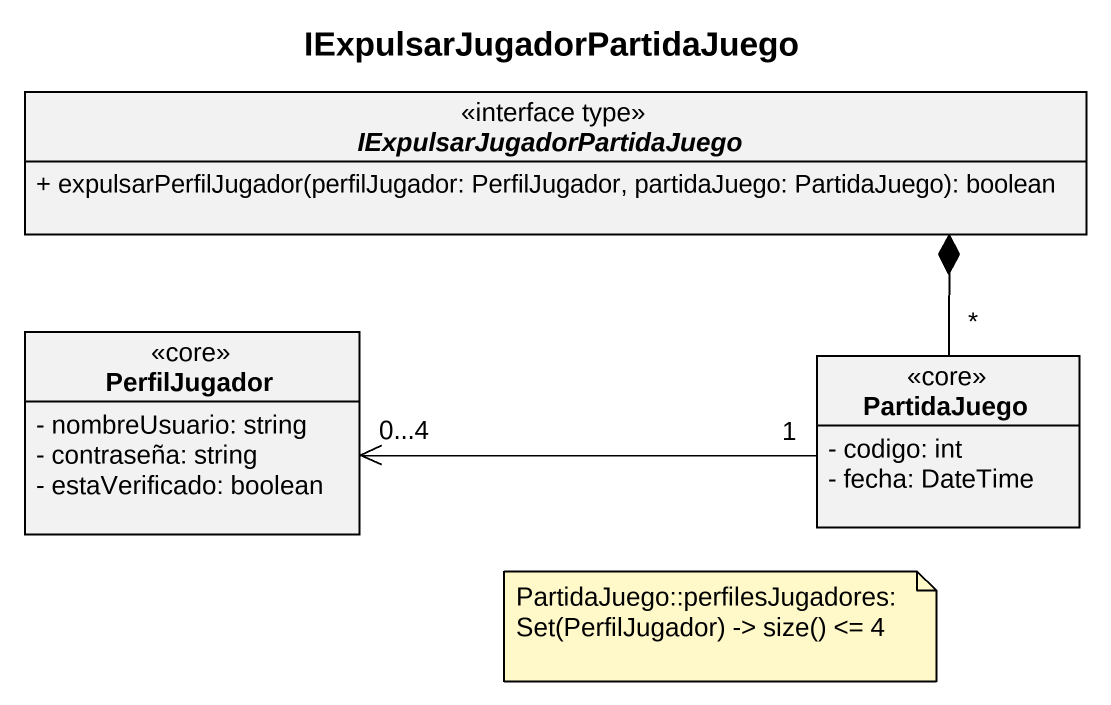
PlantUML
@startuml
title IExpulsarJugadorPartidaJuego
hide circle
hide empty members
skinparam classAttributeIconSize 0
interface IExpulsarJugadorPartidaJuego <<interface type>> {
  + expulsarPerfilJugador(perfilJugador: PerfilJugador, partidaJuego: PartidaJuego): boolean
}
class PerfilJugador <<core>> {
  - nombreUsuario: string
  - contraseña: string
  - estaVerificado: boolean
}
class PartidaJuego <<core>> {
  - codigo: int
  - fecha: DateTime
}
IExpulsarJugadorPartidaJuego *-- "*" PartidaJuego
PerfilJugador "0...4" <-right- "1" PartidaJuego
note as N1
  PartidaJuego::perfilesJugadores: Set(PerfilJugador) -> size() <= 4
end note
@enduml
